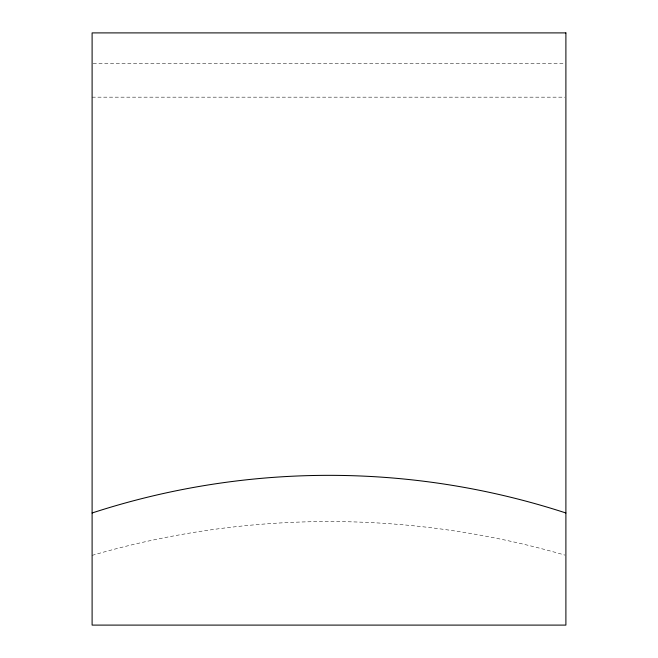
<?xml version="1.0" encoding="UTF-8"?>
<svg xmlns="http://www.w3.org/2000/svg" width="658" height="658" viewBox="0 0 658 658"><rect width="100%" height="100%" fill="white"/><g stroke="black" fill="none" stroke-linecap="round" stroke-linejoin="round"><path stroke-width="0.49" stroke-dasharray="3.29 2.47" d="M93.132 63.448L564.868 63.448M92.104 97.17L564.868 97.17M92.104 555.385A846.287 846.287 0 0 1 564.909 555.097"/><path stroke-width="0.99" d="M92.104 512.985A764.259 764.259 0 0 1 565.896 512.985M565.896 32.9L92.104 32.9L92.104 625.1L565.896 625.1L565.896 32.9"/></g></svg>
